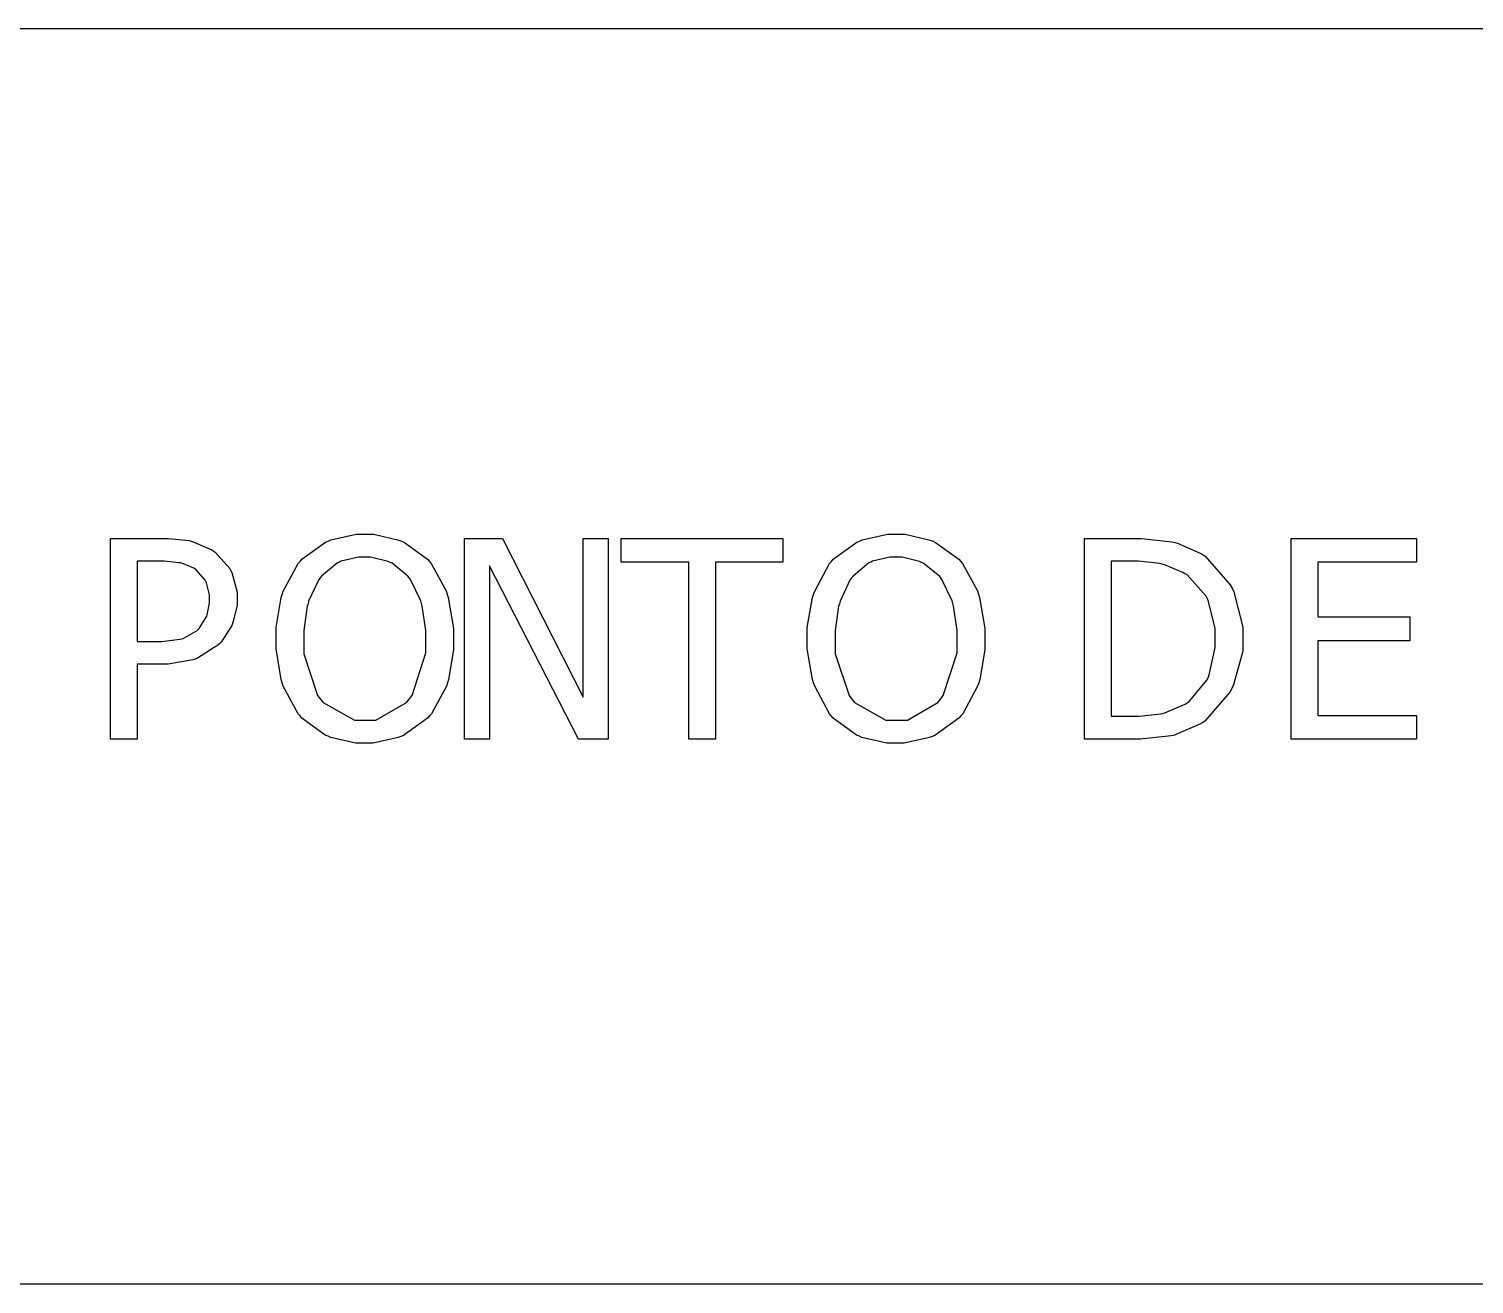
# Model space of a CAD drawing. Header units: millimetres. Extents: x 1974 to 2560, y 1429 to 1567.
# Drawn here: x 2481.084 to 2482.3, y 1521.395 to 1522.451 of the extents above; entities that cross this region are included whole.
import ezdxf

# ---------------------------------------------------------------- set-up
doc = ezdxf.new("R2010")
doc.units = ezdxf.units.MM
doc.layers.add('TEXTO', color=4, linetype='Continuous')

msp = doc.modelspace()

# ---------------------------------------------------------------- linework, layer by layer
at = {"layer": 'TEXTO', "color": 0}
for p, q in [((2507.7976, 1522.4505), (2478.9131, 1522.4505)), ((2481.1528, 1521.853), (2481.1528, 1522.0219)), ((2481.1528, 1522.0219), (2481.1952, 1522.0219)), ((2481.1952, 1522.0219), (2481.2015, 1522.0219)), ((2481.2015, 1522.0219), (2481.2189, 1522.02)), ((2481.2189, 1522.02), (2481.2207, 1522.0195)), ((2481.2207, 1522.0195), (2481.2224, 1522.0191)), ((2481.2224, 1522.0191), (2481.238, 1522.0124)), ((2481.3139, 1522.0045), (2481.3336, 1522.0186)), ((2481.3336, 1522.0186), (2481.3359, 1522.0196)), ((2481.3359, 1522.0196), (2481.3382, 1522.0207)), ((2481.3382, 1522.0207), (2481.3595, 1522.0255)), ((2481.3595, 1522.0255), (2481.3667, 1522.0255)), ((2481.3667, 1522.0255), (2481.3745, 1522.0255)), ((2481.3745, 1522.0255), (2481.3954, 1522.0205)), ((2481.3954, 1522.0205), (2481.3978, 1522.0195)), ((2481.3978, 1522.0195), (2481.4001, 1522.0185)), ((2481.4001, 1522.0185), (2481.4195, 1522.0043)), ((2481.4508, 1521.853), (2481.4508, 1522.0219)), ((2481.4508, 1522.0219), (2481.4826, 1522.0219)), ((2481.4826, 1522.0219), (2481.5506, 1521.8882)), ((2481.5506, 1521.8882), (2481.5506, 1522.0219)), ((2481.5506, 1522.0219), (2481.5716, 1522.0219)), ((2481.5716, 1522.0219), (2481.5716, 1521.853)), ((2481.5716, 1522.0219), (2481.5716, 1522.0219)), ((2481.5826, 1522.002), (2481.5826, 1522.0219)), ((2481.5826, 1522.0219), (2481.7185, 1522.0219)), ((2481.7185, 1522.0219), (2481.7185, 1522.002)), ((2481.761, 1522.0045), (2481.7807, 1522.0186)), ((2481.7807, 1522.0186), (2481.783, 1522.0196)), ((2481.783, 1522.0196), (2481.7852, 1522.0207)), ((2481.7852, 1522.0207), (2481.8066, 1522.0255)), ((2481.8066, 1522.0255), (2481.8138, 1522.0255)), ((2481.8138, 1522.0255), (2481.8215, 1522.0255)), ((2481.8215, 1522.0255), (2481.8426, 1522.0205)), ((2481.8426, 1522.0205), (2481.8449, 1522.0195)), ((2481.8449, 1522.0195), (2481.8471, 1522.0185)), ((2481.8471, 1522.0185), (2481.8666, 1522.0043)), ((2481.9724, 1521.853), (2481.9724, 1522.0219)), ((2481.9724, 1522.0219), (2482.0109, 1522.0219)), ((2482.0109, 1522.0219), (2482.0202, 1522.0219)), ((2482.0202, 1522.0219), (2482.0459, 1522.019)), ((2482.0459, 1522.019), (2482.0482, 1522.0184)), ((2482.0482, 1522.0184), (2482.0505, 1522.0178)), ((2482.1461, 1521.853), (2482.1461, 1522.0219)), ((2482.1461, 1522.0219), (2482.2518, 1522.0219)), ((2482.2518, 1522.0219), (2482.2518, 1522.002)), ((2481.238, 1522.0124), (2481.2393, 1522.0114)), ((2481.2393, 1522.0114), (2481.2409, 1522.0104)), ((2481.2409, 1522.0104), (2481.2532, 1521.9967)), ((2481.3615, 1522.0061), (2481.3469, 1522.0026)), ((2481.3668, 1522.0061), (2481.3615, 1522.0061)), ((2481.3717, 1522.0061), (2481.3668, 1522.0061)), ((2481.3865, 1522.0025), (2481.3717, 1522.0061)), ((2481.8085, 1522.0061), (2481.794, 1522.0026)), ((2481.814, 1522.0061), (2481.8085, 1522.0061)), ((2481.8188, 1522.0061), (2481.814, 1522.0061)), ((2481.8335, 1522.0025), (2481.8188, 1522.0061)), ((2482.0505, 1522.0178), (2482.0697, 1522.0096)), ((2482.0697, 1522.0096), (2482.0713, 1522.0086)), ((2482.0713, 1522.0086), (2482.074, 1522.0068)), ((2482.074, 1522.0068), (2482.095, 1521.9829)), ((2481.1938, 1522.0027), (2481.1753, 1522.0027)), ((2481.1753, 1522.0027), (2481.1753, 1521.9352)), ((2481.1979, 1522.0027), (2481.1938, 1522.0027)), ((2481.2102, 1522.0014), (2481.1979, 1522.0027)), ((2481.2115, 1522.0012), (2481.2102, 1522.0014)), ((2481.2127, 1522.001), (2481.2115, 1522.0012)), ((2481.223, 1521.9968), (2481.2127, 1522.001)), ((2481.2239, 1521.9962), (2481.223, 1521.9968)), ((2481.2249, 1521.9955), (2481.2239, 1521.9962)), ((2481.2325, 1521.9868), (2481.2249, 1521.9955)), ((2481.2532, 1521.9967), (2481.2541, 1521.995)), ((2481.2541, 1521.995), (2481.255, 1521.9933)), ((2481.2982, 1521.9776), (2481.3107, 1522.0007)), ((2481.3107, 1522.0007), (2481.3124, 1522.0025)), ((2481.3124, 1522.0025), (2481.3139, 1522.0045)), ((2481.3439, 1522.0012), (2481.3304, 1521.9902)), ((2481.3455, 1522.0018), (2481.3439, 1522.0012)), ((2481.3469, 1522.0026), (2481.3455, 1522.0018)), ((2481.3881, 1522.0017), (2481.3865, 1522.0025)), ((2481.3897, 1522.001), (2481.3881, 1522.0017)), ((2481.4031, 1521.9901), (2481.3897, 1522.001)), ((2481.4195, 1522.0043), (2481.4211, 1522.0025)), ((2481.4211, 1522.0025), (2481.4227, 1522.0007)), ((2481.4211, 1522.0025), (2481.4211, 1522.0025)), ((2481.4227, 1522.0007), (2481.4352, 1521.9778)), ((2481.5465, 1521.853), (2481.4718, 1521.9987)), ((2481.4718, 1521.9987), (2481.4718, 1521.853)), ((2481.6393, 1522.002), (2481.5826, 1522.002)), ((2481.6393, 1521.853), (2481.6393, 1522.002)), ((2481.7185, 1522.002), (2481.6618, 1522.002)), ((2481.6618, 1522.002), (2481.6618, 1521.853)), ((2481.7453, 1521.9776), (2481.7578, 1522.0007)), ((2481.7578, 1522.0007), (2481.7594, 1522.0025)), ((2481.7594, 1522.0025), (2481.761, 1522.0045)), ((2481.791, 1522.0012), (2481.7776, 1521.9902)), ((2481.7925, 1522.0018), (2481.791, 1522.0012)), ((2481.794, 1522.0026), (2481.7925, 1522.0018)), ((2481.8352, 1522.0017), (2481.8335, 1522.0025)), ((2481.8367, 1522.001), (2481.8352, 1522.0017)), ((2481.8502, 1521.9901), (2481.8367, 1522.001)), ((2481.8666, 1522.0043), (2481.8683, 1522.0025)), ((2481.8683, 1522.0025), (2481.8698, 1522.0007)), ((2481.8683, 1522.0025), (2481.8683, 1522.0025)), ((2481.8698, 1522.0007), (2481.8822, 1521.9778)), ((2482.0119, 1522.0027), (2481.9949, 1522.0027)), ((2481.9949, 1522.0027), (2481.9949, 1521.8723)), ((2482.0179, 1522.0027), (2482.0119, 1522.0027)), ((2482.0356, 1522.0007), (2482.0179, 1522.0027)), ((2482.0374, 1522.0002), (2482.0356, 1522.0007)), ((2482.039, 1521.9999), (2482.0374, 1522.0002)), ((2482.055, 1521.9933), (2482.039, 1521.9999)), ((2482.2518, 1522.002), (2482.1686, 1522.002)), ((2482.1686, 1522.002), (2482.1686, 1521.9558)), ((2481.233, 1521.9856), (2481.2325, 1521.9868)), ((2481.2335, 1521.9845), (2481.233, 1521.9856)), ((2481.236, 1521.9743), (2481.2335, 1521.9845)), ((2481.255, 1521.9933), (2481.2594, 1521.9766)), ((2481.3281, 1521.9872), (2481.3195, 1521.9691)), ((2481.3293, 1521.9886), (2481.3281, 1521.9872)), ((2481.3304, 1521.9902), (2481.3293, 1521.9886)), ((2481.4042, 1521.9886), (2481.4031, 1521.9901)), ((2481.4053, 1521.9873), (2481.4042, 1521.9886)), ((2481.4138, 1521.9693), (2481.4053, 1521.9873)), ((2481.7752, 1521.9872), (2481.7667, 1521.9691)), ((2481.7764, 1521.9886), (2481.7752, 1521.9872)), ((2481.7776, 1521.9902), (2481.7764, 1521.9886)), ((2481.8514, 1521.9886), (2481.8502, 1521.9901)), ((2481.8524, 1521.9873), (2481.8514, 1521.9886)), ((2481.8609, 1521.9693), (2481.8524, 1521.9873)), ((2482.0566, 1521.9924), (2482.055, 1521.9933)), ((2482.0586, 1521.9912), (2482.0566, 1521.9924)), ((2482.0746, 1521.9733), (2482.0586, 1521.9912)), ((2482.095, 1521.9829), (2482.0965, 1521.9799)), ((2481.236, 1521.9705), (2481.236, 1521.9743)), ((2481.236, 1521.9673), (2481.236, 1521.9705)), ((2481.236, 1521.9705), (2481.236, 1521.9705)), ((2481.2594, 1521.9766), (2481.2594, 1521.971)), ((2481.2594, 1521.971), (2481.2594, 1521.9658)), ((2481.2594, 1521.971), (2481.2594, 1521.971)), ((2481.2921, 1521.9468), (2481.2965, 1521.9722)), ((2481.2965, 1521.9722), (2481.2973, 1521.9748)), ((2481.2973, 1521.9748), (2481.2982, 1521.9776)), ((2481.4352, 1521.9778), (2481.4362, 1521.975)), ((2481.4362, 1521.975), (2481.437, 1521.9722)), ((2481.437, 1521.9722), (2481.4415, 1521.9461)), ((2481.7391, 1521.9468), (2481.7435, 1521.9722)), ((2481.7435, 1521.9722), (2481.7444, 1521.9748)), ((2481.7444, 1521.9748), (2481.7453, 1521.9776)), ((2481.8822, 1521.9778), (2481.8832, 1521.975)), ((2481.8832, 1521.975), (2481.8841, 1521.9722)), ((2481.8841, 1521.9722), (2481.8885, 1521.9461)), ((2482.0757, 1521.971), (2482.0746, 1521.9733)), ((2482.0768, 1521.9687), (2482.0757, 1521.971)), ((2482.0965, 1521.9799), (2482.098, 1521.977)), ((2482.098, 1521.977), (2482.1056, 1521.9473)), ((2481.2338, 1521.9564), (2481.2342, 1521.9575)), ((2481.2342, 1521.9575), (2481.236, 1521.9673)), ((2481.2594, 1521.9658), (2481.2561, 1521.9519)), ((2481.3184, 1521.9648), (2481.3155, 1521.9443)), ((2481.319, 1521.9669), (2481.3184, 1521.9648)), ((2481.3195, 1521.9691), (2481.319, 1521.9669)), ((2481.4144, 1521.9672), (2481.4138, 1521.9693)), ((2481.415, 1521.965), (2481.4144, 1521.9672)), ((2481.4181, 1521.9448), (2481.415, 1521.965)), ((2481.7654, 1521.9648), (2481.7625, 1521.9443)), ((2481.7661, 1521.9669), (2481.7654, 1521.9648)), ((2481.7667, 1521.9691), (2481.7661, 1521.9669)), ((2481.8616, 1521.9672), (2481.8609, 1521.9693)), ((2481.8622, 1521.965), (2481.8616, 1521.9672)), ((2481.8652, 1521.9448), (2481.8622, 1521.965)), ((2482.0822, 1521.946), (2482.0768, 1521.9687)), ((2481.2256, 1521.9444), (2481.2265, 1521.9453)), ((2481.2265, 1521.9453), (2481.2273, 1521.9461)), ((2481.2273, 1521.9461), (2481.2334, 1521.9555)), ((2481.2334, 1521.9555), (2481.2338, 1521.9564)), ((2481.2549, 1521.9486), (2481.2458, 1521.9346)), ((2481.2555, 1521.9502), (2481.2549, 1521.9486)), ((2481.2561, 1521.9519), (2481.2555, 1521.9502)), ((2481.2921, 1521.9374), (2481.2921, 1521.9468)), ((2481.4415, 1521.9461), (2481.4415, 1521.9374)), ((2481.7391, 1521.9374), (2481.7391, 1521.9468)), ((2481.8885, 1521.9461), (2481.8885, 1521.9374)), ((2482.0822, 1521.9377), (2482.0822, 1521.946)), ((2482.1056, 1521.9473), (2482.1056, 1521.9373)), ((2482.1686, 1521.9558), (2482.246, 1521.9558)), ((2482.246, 1521.9558), (2482.246, 1521.9358)), ((2481.1753, 1521.9352), (2481.1905, 1521.9352)), ((2481.1905, 1521.9352), (2481.196, 1521.9352)), ((2481.196, 1521.9352), (2481.2111, 1521.937)), ((2481.2111, 1521.937), (2481.2126, 1521.9374)), ((2481.2126, 1521.9374), (2481.2139, 1521.9378)), ((2481.2139, 1521.9378), (2481.2256, 1521.9444)), ((2481.2447, 1521.9334), (2481.2432, 1521.9321)), ((2481.2458, 1521.9346), (2481.2447, 1521.9334)), ((2481.2921, 1521.9289), (2481.2921, 1521.9374)), ((2481.3155, 1521.9443), (2481.3155, 1521.9374)), ((2481.3155, 1521.9374), (2481.3155, 1521.9247)), ((2481.4181, 1521.9374), (2481.4181, 1521.9448)), ((2481.4181, 1521.9255), (2481.4181, 1521.9374)), ((2481.4181, 1521.9374), (2481.4181, 1521.9374)), ((2481.4415, 1521.9374), (2481.4415, 1521.9282)), ((2481.7391, 1521.9289), (2481.7391, 1521.9374)), ((2481.7625, 1521.9443), (2481.7625, 1521.9374)), ((2481.7625, 1521.9374), (2481.7625, 1521.9247)), ((2481.8652, 1521.9374), (2481.8652, 1521.9448)), ((2481.8652, 1521.9255), (2481.8652, 1521.9374)), ((2481.8652, 1521.9374), (2481.8652, 1521.9374)), ((2481.8885, 1521.9374), (2481.8885, 1521.9282)), ((2482.0822, 1521.93), (2482.0822, 1521.9377)), ((2482.0822, 1521.9377), (2482.0822, 1521.9377)), ((2482.1056, 1521.9373), (2482.1056, 1521.9269)), ((2482.1056, 1521.9373), (2482.1056, 1521.9373)), ((2482.246, 1521.9358), (2482.1686, 1521.9358)), ((2482.1686, 1521.9358), (2482.1686, 1521.873)), ((2481.2261, 1521.9212), (2481.2242, 1521.9204)), ((2481.2432, 1521.9321), (2481.2261, 1521.9212)), ((2481.2965, 1521.9031), (2481.2921, 1521.9289)), ((2481.3155, 1521.9247), (2481.327, 1521.8896)), ((2481.4065, 1521.8896), (2481.4181, 1521.9255)), ((2481.4415, 1521.9282), (2481.4371, 1521.9032)), ((2481.7435, 1521.9031), (2481.7391, 1521.9289)), ((2481.7625, 1521.9247), (2481.7742, 1521.8896)), ((2481.8535, 1521.8896), (2481.8652, 1521.9255)), ((2481.8885, 1521.9282), (2481.8842, 1521.9032)), ((2482.0772, 1521.907), (2482.0822, 1521.93)), ((2482.1056, 1521.9269), (2482.0977, 1521.8987)), ((2481.1943, 1521.916), (2481.1753, 1521.916)), ((2481.1753, 1521.916), (2481.1753, 1521.853)), ((2481.2012, 1521.916), (2481.1943, 1521.916)), ((2481.2221, 1521.9197), (2481.2012, 1521.916)), ((2481.2242, 1521.9204), (2481.2221, 1521.9197)), ((2481.2973, 1521.9003), (2481.2965, 1521.9031)), ((2481.2981, 1521.8975), (2481.2973, 1521.9003)), ((2481.3106, 1521.8744), (2481.2981, 1521.8975)), ((2481.4354, 1521.8976), (2481.4228, 1521.8744)), ((2481.4363, 1521.9004), (2481.4354, 1521.8976)), ((2481.4371, 1521.9032), (2481.4363, 1521.9004)), ((2481.7444, 1521.9003), (2481.7435, 1521.9031)), ((2481.7453, 1521.8975), (2481.7444, 1521.9003)), ((2481.7577, 1521.8744), (2481.7453, 1521.8975)), ((2481.8824, 1521.8976), (2481.8699, 1521.8744)), ((2481.8833, 1521.9004), (2481.8824, 1521.8976)), ((2481.8842, 1521.9032), (2481.8833, 1521.9004)), ((2482.0606, 1521.8849), (2482.0753, 1521.9026)), ((2482.0753, 1521.9026), (2482.0763, 1521.9047)), ((2482.0763, 1521.9047), (2482.0772, 1521.907)), ((2482.0977, 1521.8987), (2482.0962, 1521.8956)), ((2481.327, 1521.8896), (2481.3294, 1521.8866)), ((2481.3294, 1521.8866), (2481.3317, 1521.8837)), ((2481.4019, 1521.8837), (2481.4042, 1521.8866)), ((2481.4042, 1521.8866), (2481.4065, 1521.8896)), ((2481.7742, 1521.8896), (2481.7765, 1521.8866)), ((2481.7765, 1521.8866), (2481.7788, 1521.8837)), ((2481.849, 1521.8837), (2481.8513, 1521.8866)), ((2481.8513, 1521.8866), (2481.8535, 1521.8896)), ((2482.0587, 1521.8835), (2482.0606, 1521.8849)), ((2482.0946, 1521.8925), (2482.0737, 1521.8682)), ((2482.0962, 1521.8956), (2482.0946, 1521.8925)), ((2481.3123, 1521.8725), (2481.3106, 1521.8744)), ((2481.3139, 1521.8706), (2481.3123, 1521.8725)), ((2481.3317, 1521.8837), (2481.358, 1521.869)), ((2481.3761, 1521.869), (2481.4019, 1521.8837)), ((2481.4211, 1521.8725), (2481.4194, 1521.8706)), ((2481.4228, 1521.8744), (2481.4211, 1521.8725)), ((2481.7593, 1521.8725), (2481.7577, 1521.8744)), ((2481.761, 1521.8706), (2481.7593, 1521.8725)), ((2481.7788, 1521.8837), (2481.8051, 1521.869)), ((2481.8233, 1521.869), (2481.849, 1521.8837)), ((2481.8683, 1521.8725), (2481.8665, 1521.8706)), ((2481.8699, 1521.8744), (2481.8683, 1521.8725)), ((2481.9949, 1521.8723), (2482.0119, 1521.8723)), ((2482.0119, 1521.8723), (2482.0184, 1521.8723)), ((2482.0184, 1521.8723), (2482.0362, 1521.8744)), ((2482.0362, 1521.8744), (2482.0381, 1521.8747)), ((2482.0381, 1521.8747), (2482.04, 1521.8751)), ((2482.04, 1521.8751), (2482.0571, 1521.8825)), ((2482.0571, 1521.8825), (2482.0587, 1521.8835)), ((2482.1686, 1521.873), (2482.2518, 1521.873)), ((2482.2518, 1521.873), (2482.2518, 1521.853)), ((2481.3335, 1521.8563), (2481.3139, 1521.8706)), ((2481.358, 1521.869), (2481.3668, 1521.869)), ((2481.3668, 1521.869), (2481.3761, 1521.869)), ((2481.4194, 1521.8706), (2481.3993, 1521.8561)), ((2481.7806, 1521.8563), (2481.761, 1521.8706)), ((2481.8051, 1521.869), (2481.814, 1521.869)), ((2481.814, 1521.869), (2481.8233, 1521.869)), ((2481.8665, 1521.8706), (2481.8463, 1521.8561)), ((2482.0689, 1521.8652), (2482.0472, 1521.8562)), ((2482.071, 1521.8665), (2482.0689, 1521.8652)), ((2482.0737, 1521.8682), (2482.071, 1521.8665)), ((2481.1753, 1521.853), (2481.1528, 1521.853)), ((2481.3359, 1521.8554), (2481.3335, 1521.8563)), ((2481.3381, 1521.8544), (2481.3359, 1521.8554)), ((2481.3589, 1521.8495), (2481.3381, 1521.8544)), ((2481.3667, 1521.8495), (2481.3589, 1521.8495)), ((2481.3737, 1521.8495), (2481.3667, 1521.8495)), ((2481.3948, 1521.8543), (2481.3737, 1521.8495)), ((2481.3971, 1521.8552), (2481.3948, 1521.8543)), ((2481.3993, 1521.8561), (2481.3971, 1521.8552)), ((2481.4718, 1521.853), (2481.4508, 1521.853)), ((2481.5716, 1521.853), (2481.5465, 1521.853)), ((2481.6618, 1521.853), (2481.6393, 1521.853)), ((2481.6618, 1521.853), (2481.6618, 1521.853)), ((2481.7829, 1521.8554), (2481.7806, 1521.8563)), ((2481.7851, 1521.8544), (2481.7829, 1521.8554)), ((2481.806, 1521.8495), (2481.7851, 1521.8544)), ((2481.8138, 1521.8495), (2481.806, 1521.8495)), ((2481.8207, 1521.8495), (2481.8138, 1521.8495)), ((2481.8418, 1521.8543), (2481.8207, 1521.8495)), ((2481.8441, 1521.8552), (2481.8418, 1521.8543)), ((2481.8463, 1521.8561), (2481.8441, 1521.8552)), ((2482.0113, 1521.853), (2481.9724, 1521.853)), ((2482.0191, 1521.853), (2482.0113, 1521.853)), ((2482.0428, 1521.8554), (2482.0191, 1521.853)), ((2482.045, 1521.8557), (2482.0428, 1521.8554)), ((2482.0472, 1521.8562), (2482.045, 1521.8557)), ((2482.2518, 1521.853), (2482.1461, 1521.853)), ((2482.2518, 1521.853), (2482.2518, 1521.853)), ((2507.7976, 1521.3945), (2478.9131, 1521.3945))]:
    msp.add_line(p, q, dxfattribs=at)

doc.saveas('drawing.dxf')
